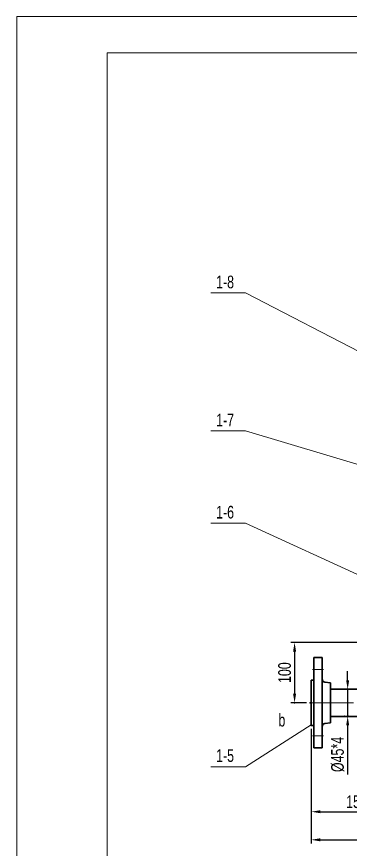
# Model space of a CAD drawing. Header units: millimetres. Extents: x 0 to 5040, y 0 to 3564.
# Drawn here: x 0 to 553, y 2182 to 3564 of the extents above; entities that cross this region are included whole.
import ezdxf

# ---------------------------------------------------------------- set-up
doc = ezdxf.new("R2010")
doc.units = ezdxf.units.MM
doc.linetypes.add('ACAD_ISO10W100', pattern=[18.7, 12, -3, 0.7, -3])
for name, color, linetype, lineweight in [('中心线', 1, 'ACAD_ISO10W100', 18), ('中粗线', 4, 'Continuous', 35), ('标注', 7, 'Continuous', 18), ('细实线', 7, 'Continuous', 18)]:
    doc.layers.add(name, color=color, linetype=linetype, lineweight=lineweight)
doc.styles.add('HGCAD', font='HGCAD.SHX', dxfattribs={"width": 0.75, "bigfont": 'HZTXT.SHX'})
doc.dimstyles.new('HGCAD$0', dxfattribs={"dimtxt": 3.5, "dimasz": 2.5, "dimexe": 1, "dimexo": 1, "dimgap": 1, "dimtad": 1, "dimdec": 1, "dimdsep": 46, "dimtxsty": 'HGCAD', "dimcen": 0, "dimadec": 1, "dimazin": 0, "dimtfac": 1, "dimtmove": 0, "dimatfit": 1, "dimfxl": 0, "dimarcsym": 0})

# ---------------------------------------------------------------- blocks, each defined once
blk = doc.blocks.new('HGCAD#HGTFTK~A2Z~HGCAD图框')
at = {"layer": '细实线', "color": 7}
blk.add_lwpolyline([(10, -10), (-410, -10), (-410, 584), (10, 584)], close=True, dxfattribs=at)
at = {"layer": '细实线', "color": 2}
blk.add_lwpolyline([(0, 0), (-385, 0), (-385, 574), (0, 574)], close=True, dxfattribs=at)
blk = doc.blocks.new('*D42')
at = {"color": 0, "ltscale": 6}
for p in [(638.4, 2525.5), (460.7, 2425.5), (486.4, 2425.5)]:
    blk.add_point(p, dxfattribs=at)
at = {"layer": '标注', "color": 0, "lineweight": -2, "ltscale": 6}
for p, q in [((632.4, 2525.5), (454.7, 2525.5)), ((460.7, 2510.5), (460.7, 2440.5)), ((480.4, 2425.5), (454.7, 2425.5))]:
    blk.add_line(p, q, dxfattribs=at)
at = {"layer": '标注', "color": 0, "ltscale": 6}
for points in [[(458.2, 2510.5), (463.2, 2510.5), (460.7, 2525.5)], [(458.2, 2440.5), (463.2, 2440.5), (460.7, 2425.5)]]:
    blk.add_solid(points, dxfattribs=at)
at = {"layer": '标注', "color": 0, "ltscale": 6, "insert": (444.2, 2475.5), "char_height": 21, "attachment_point": 5, "rotation": 90, "style": 'HGCAD', "bg_fill": 3, "box_fill_scale": 1.1, "bg_fill_color": 256, "bg_fill_true_color": 13158600, "bg_fill_transparency": 2892}
blk.add_mtext('100', dxfattribs=at)
blk = doc.blocks.new('*D43')
at = {"color": 0, "ltscale": 6}
for p in [(488.4, 2388), (638.4, 2244.7), (638.4, 2244.7)]:
    blk.add_point(p, dxfattribs=at)
at = {"layer": '标注', "color": 0, "lineweight": -2, "ltscale": 6}
for p, q in [((488.4, 2382), (488.4, 2238.7)), ((503.4, 2244.7), (623.4, 2244.7))]:
    blk.add_line(p, q, dxfattribs=at)
at = {"layer": '标注', "color": 0, "ltscale": 6}
for points in [[(503.4, 2247.2), (503.4, 2242.2), (488.4, 2244.7)], [(623.4, 2247.2), (623.4, 2242.2), (638.4, 2244.7)]]:
    blk.add_solid(points, dxfattribs=at)
at = {"layer": '标注', "color": 0, "ltscale": 6, "insert": (563.4, 2261.2), "char_height": 21, "attachment_point": 5, "style": 'HGCAD', "bg_fill": 3, "box_fill_scale": 1.1, "bg_fill_color": 256, "bg_fill_true_color": 13158600, "bg_fill_transparency": 3062}
blk.add_mtext('150', dxfattribs=at)
blk = doc.blocks.new('*D44')
at = {"color": 0, "ltscale": 6}
for p in [(956.4, 2403), (488.4, 2388), (956.4, 2198.1)]:
    blk.add_point(p, dxfattribs=at)
at = {"layer": '标注', "color": 0, "lineweight": -2, "ltscale": 6}
for p, q in [((956.4, 2397), (956.4, 2192.1)), ((488.4, 2382), (488.4, 2192.1)), ((503.4, 2198.1), (941.4, 2198.1))]:
    blk.add_line(p, q, dxfattribs=at)
at = {"layer": '标注', "color": 0, "ltscale": 6}
for points in [[(503.4, 2200.6), (503.4, 2195.6), (488.4, 2198.1)], [(941.4, 2200.6), (941.4, 2195.6), (956.4, 2198.1)]]:
    blk.add_solid(points, dxfattribs=at)
at = {"layer": '标注', "color": 0, "ltscale": 6, "insert": (722.4, 2214.6), "char_height": 21, "attachment_point": 5, "style": 'HGCAD', "bg_fill": 3, "box_fill_scale": 1.1, "bg_fill_color": 256, "bg_fill_true_color": 13158600, "bg_fill_transparency": 3072}
blk.add_mtext('468', dxfattribs=at)
blk = doc.blocks.new('*D11')
at = {"color": 0, "ltscale": 6}
for p in [(549.3, 2448), (548.7, 2403), (549.3, 2403)]:
    blk.add_point(p, dxfattribs=at)
at = {"layer": '标注', "color": 0, "lineweight": -2, "ltscale": 6}
for p, q in [((548.7, 2463), (548.7, 2478)), ((543.3, 2448), (542.7, 2448)), ((548.7, 2448), (548.7, 2403)), ((543.3, 2403), (542.7, 2403)), ((548.7, 2388), (548.7, 2306.5))]:
    blk.add_line(p, q, dxfattribs=at)
at = {"layer": '标注', "color": 0, "ltscale": 6}
for points in [[(546.2, 2463), (551.2, 2463), (548.7, 2448)], [(546.2, 2388), (551.2, 2388), (548.7, 2403)]]:
    blk.add_solid(points, dxfattribs=at)
at = {"layer": '标注', "color": 0, "ltscale": 6, "insert": (532.2, 2339.7), "char_height": 21, "attachment_point": 5, "rotation": 90, "style": 'HGCAD', "bg_fill": 3, "box_fill_scale": 1.1, "bg_fill_color": 256, "bg_fill_true_color": 13158600, "bg_fill_transparency": 3082}
blk.add_mtext('%%C45*4', dxfattribs=at)

msp = doc.modelspace()

# ---------------------------------------------------------------- linework, layer by layer
at = {"layer": '中心线', "color": 1, "linetype": 'ACAD_ISO10W100', "ltscale": 6}
for p, q in [((508.41, 2480.49), (490.41, 2480.49)), ((508.41, 2370.49), (490.41, 2370.49))]:
    msp.add_line(p, q, dxfattribs=at)
at = {"layer": '中心线', "ltscale": 6}
msp.add_line((486.41, 2425.49), (963.41, 2425.49), dxfattribs=at)
at = {"layer": '中粗线', "ltscale": 6}
for p, q in [((506.41, 2500.49), (492.41, 2500.49)), ((492.41, 2500.49), (492.41, 2350.49)), ((506.41, 2500.49), (506.41, 2350.49)), ((492.41, 2462.99), (488.41, 2462.99)), ((488.41, 2462.99), (488.41, 2387.99)), ((520.41, 2458.77), (510.8, 2459.95)), ((520.41, 2458.77), (520.41, 2392.21)), ((520.41, 2447.99), (956.41, 2447.99)), ((520.41, 2392.21), (510.8, 2391.03)), ((520.41, 2402.99), (866.41, 2402.99)), ((488.41, 2387.99), (492.41, 2387.99)), ((506.41, 2350.49), (492.41, 2350.49))]:
    msp.add_line(p, q, dxfattribs=at)
for centre, start, end in [((511.41, 2464.91), 180, 262.99998), ((511.41, 2386.06), 97.00002, 180)]:
    msp.add_arc(centre, 5, start, end, dxfattribs=at)
at = {"layer": '标注', "color": 2, "ltscale": 6}
for p, q in [((379.11, 3105.46), (322.11, 3105.46)), ((379.11, 2876.46), (322.11, 2876.46)), ((379.11, 2723.46), (322.11, 2723.46)), ((379.11, 2723.46), (654.73, 2597.37)), ((379.11, 2319.46), (322.11, 2319.46))]:
    msp.add_line(p, q, dxfattribs=at)

# ---------------------------------------------------------------- block references
at = {"ltscale": 6, "xscale": 6, "yscale": 6, "zscale": 6}
msp.add_blockref('HGCAD#HGTFTK~A2Z~HGCAD图框', (2460, 60), dxfattribs=at)

# ---------------------------------------------------------------- next in the draw order: texts
at = {"layer": '标注', "color": 2, "ltscale": 6, "char_height": 21, "attachment_point": 5, "style": 'HGCAD', "bg_fill": 3, "box_fill_scale": 1.1, "bg_fill_color": 256, "bg_fill_true_color": 13158600, "bg_fill_transparency": 367}
for s, insert, width in [('1-8', (345.42, 3123.61), 51.1218), ('1-7', (345.42, 2894.61), 51.1218), ('1-6', (345.42, 2741.61), 39.0548), ('1-5', (345.42, 2337.61), 39.0548)]:
    msp.add_mtext(s, dxfattribs=dict(at, insert=insert, width=width))
at = {"layer": '标注', "color": 6, "ltscale": 6, "insert": (439.63, 2396.52), "char_height": 21, "width": 53.1349, "attachment_point": 5, "style": 'HGCAD', "bg_fill": 3, "box_fill_scale": 1.1, "bg_fill_color": 256, "bg_fill_true_color": 13158600, "bg_fill_transparency": 367}
msp.add_mtext('b', dxfattribs=at)

# ---------------------------------------------------------------- next in the draw order: dimensions: what is measured, and where the dimension line sits
at = {"layer": '标注', "color": 3, "ltscale": 6}
dim = msp.add_linear_dim(base=(460.66, 2425.49), p1=(638.41, 2525.49), p2=(486.41, 2425.49), angle=90, dimstyle='HGCAD$0', override={"dimscale": 6}, dxfattribs=at)
dim.commit()
dim.dimension.update_dxf_attribs({"geometry": '*D42', "text_midpoint": (444.16, 2475.49)})
dim = msp.add_linear_dim(base=(638.41, 2244.74), p1=(488.41, 2387.99), p2=(638.41, 2244.74), dimstyle='HGCAD$0', override={"dimscale": 6}, dxfattribs=at)
dim.commit()
dim.dimension.update_dxf_attribs({"geometry": '*D43', "text_midpoint": (563.41, 2244.74), "dimtype": 160})

# ---------------------------------------------------------------- next in the draw order: linework, layer by layer
at = {"layer": '标注', "color": 2, "ltscale": 6}
for p, q in [((379.11, 3105.46), (668.91, 2955.49)), ((379.11, 2876.46), (718.51, 2774.8))]:
    msp.add_line(p, q, dxfattribs=at)

# ---------------------------------------------------------------- next in the draw order: dimensions: what is measured, and where the dimension line sits
at = {"layer": '标注', "color": 3, "ltscale": 6}
dim = msp.add_linear_dim(base=(956.41, 2198.14), p1=(488.41, 2387.99), p2=(956.41, 2402.99), dimstyle='HGCAD$0', override={"dimscale": 6}, dxfattribs=at)
dim.commit()
dim.dimension.update_dxf_attribs({"geometry": '*D44', "text_midpoint": (722.41, 2198.14), "dimtype": 160})

# ---------------------------------------------------------------- next in the draw order: linework, layer by layer
at = {"layer": '标注', "color": 2, "ltscale": 6}
msp.add_line((379.11, 2319.46), (488.41, 2388.99), dxfattribs=at)

# ---------------------------------------------------------------- next in the draw order: dimensions: what is measured, and where the dimension line sits
at = {"layer": '标注', "color": 3, "ltscale": 6}
dim = msp.add_linear_dim(base=(548.7, 2402.99), p1=(549.27, 2447.99), p2=(549.27, 2402.99), angle=90, text='%%C<>*4', dimstyle='HGCAD$0', override={"dimscale": 6}, dxfattribs=at)
dim.commit()
dim.dimension.update_dxf_attribs({"geometry": '*D11', "text_midpoint": (532.2, 2339.73)})

doc.saveas('drawing.dxf')
